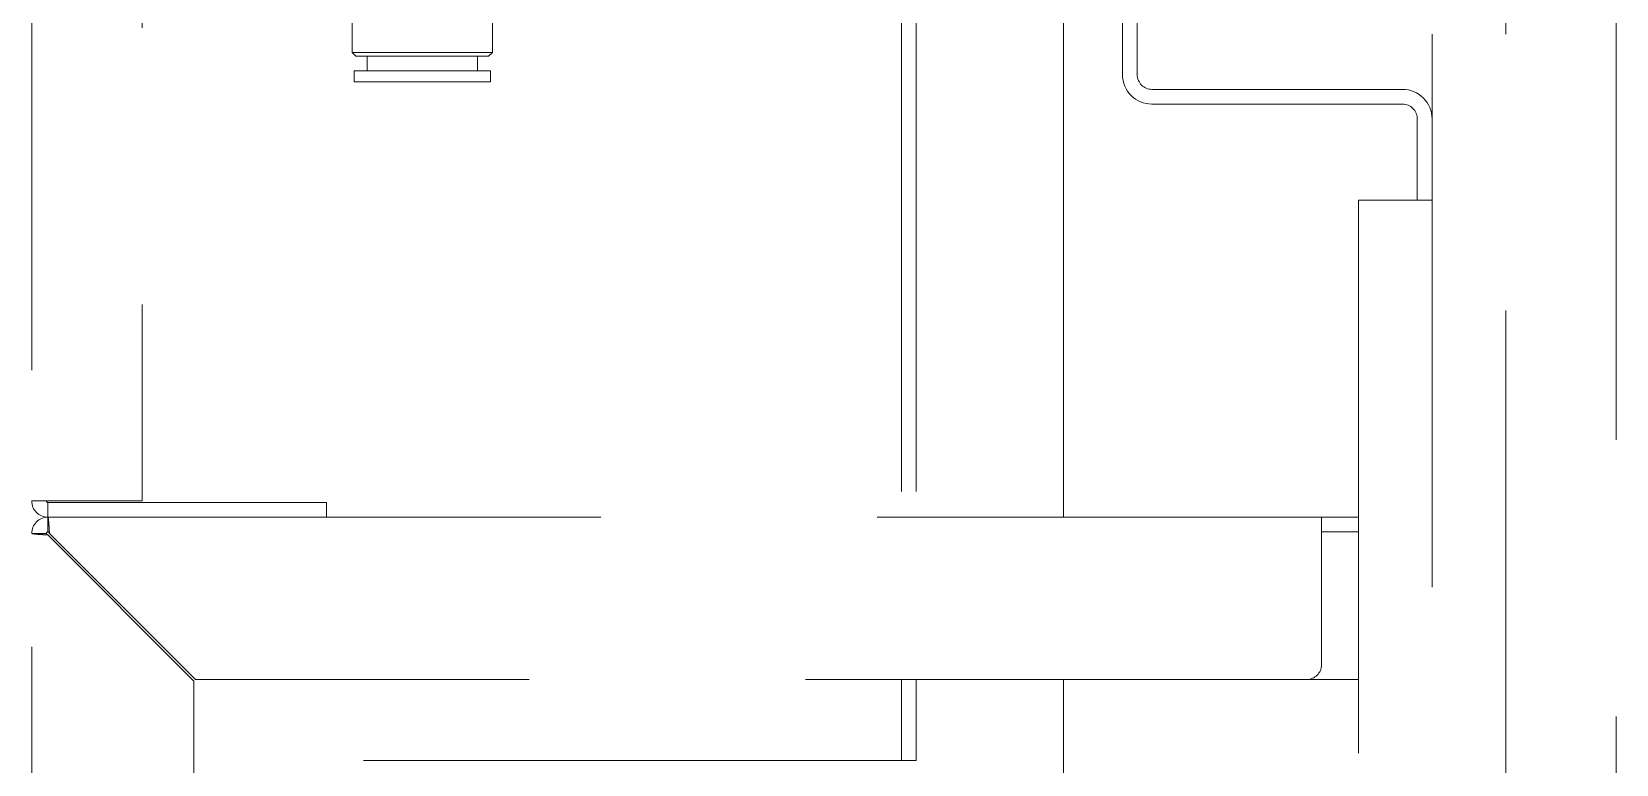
# Model space of a CAD drawing. Header units: inches. Extents: x 16559 to 58559, y 6500 to 36200.
# Drawn here: x 34654.6 to 34869.6, y 23322.7 to 23422 of the extents above; entities that cross this region are included whole.
import ezdxf

# ---------------------------------------------------------------- set-up
doc = ezdxf.new("R2010")
doc.units = ezdxf.units.IN
doc.header["$LTSCALE"] = 300
doc.linetypes.add('NASCOSTA', pattern=[0.375, 0.25, -0.125])
doc.layers.add('MACCHINA', color=40, linetype='Continuous')

# ---------------------------------------------------------------- blocks, each defined once
blk = doc.blocks.new('A$C4fed211f')
at = {"layer": 'MACCHINA', "color": 254, "linetype": 'NASCOSTA', "lineweight": 5}
for p, q in [((-890, 950), (-890, 390)), ((-1090, 266.91), (-1090, 739.52)), ((-1075, 725.83), (-1075, 474.2)), ((-942, 714.52), (-942, 532)), ((-940, 713.36), (-940, 532)), ((-875, 670), (-875, 200)), ((-900, 650), (-900, 200)), ((-950, 472), (-950, 553)), ((-972, 550.5), (-972, 472)), ((-970, 550.5), (-970, 472)), ((-1046.5, 539), (-1046.5, 535)), ((-1027.5, 535), (-1027.5, 539)), ((-1046.5, 535), (-1046, 534.5)), ((-1046.5, 535), (-1027.5, 535)), ((-1028, 534.5), (-1046, 534.5)), ((-1044.5, 534.5), (-1044.5, 532.5)), ((-1029.5, 532.5), (-1029.5, 534.5)), ((-1028, 534.5), (-1027.5, 535)), ((-1046.25, 532.5), (-1046.25, 531)), ((-1027.75, 532.5), (-1046.25, 532.5)), ((-1027.75, 531), (-1027.75, 532.5)), ((-1027.75, 531), (-1046.25, 531)), ((-938, 530), (-904, 530)), ((-938, 528), (-904, 528)), ((-902, 526), (-902, 515)), ((-910, 515), (-910, -983.88)), ((-910, 515), (-900, 515)), ((-1075, 474.2), (-1090, 474.2)), ((-1087.8, 470), (-1087.8, 474)), ((-1087.8, 474), (-1050, 474)), ((-1050, 474), (-1050, 472)), ((-1087.8, 472), (-910, 472)), ((-915, 472), (-915, 452)), ((-1088, 469.8), (-1090, 469.8)), ((-1087.8, 469.59), (-1068, 449.79)), ((-1067.79, 450), (-1087.59, 469.8)), ((-910, 470), (-915, 470)), ((-1068, 449.79), (-1068, 275.28)), ((-910, 450), (-1067.79, 450)), ((-972, 439), (-972, 450)), ((-970, 450), (-970, 439)), ((-950, 435), (-950, 450)), ((-970, 439), (-1068, 439))]:
    blk.add_line(p, q, dxfattribs=at)
for centre, radius, start, end in [((-938, 532), 4, 180, 270), ((-938, 532), 2, 180, 270), ((-904, 526), 4, 0, 90), ((-904, 526), 2, 0, 90), ((-1087.8, 474.2), 2.2, 180, 270), ((-1087.8, 474.2), 0.2, 180, 270), ((-1087.8, 469.8), 2.2, 90, 180), ((-1087.8, 469.8), 0.2, 90, 180), ((-917, 452), 2, 270, 0)]:
    blk.add_arc(centre, radius, start, end, dxfattribs=at)
for points in [[(-1087.59, 469.8), (-1087.61, 470.09), (-1087.64, 470.66), (-1087.69, 471.39), (-1087.75, 471.9), (-1087.78, 471.97), (-1087.8, 472)], [(-1090, 469.8), (-1089.97, 469.78), (-1089.9, 469.75), (-1089.39, 469.69), (-1088.66, 469.64), (-1088.09, 469.61), (-1087.8, 469.59)], [(-1088, 469.8), (-1088, 469.78), (-1087.99, 469.75), (-1087.94, 469.69), (-1087.88, 469.64), (-1087.83, 469.61), (-1087.8, 469.59)], [(-1087.59, 469.8), (-1087.61, 469.83), (-1087.64, 469.88), (-1087.69, 469.94), (-1087.75, 469.99), (-1087.78, 470), (-1087.8, 470)]]:
    blk.add_open_spline(points, degree=3, dxfattribs=at)

msp = doc.modelspace()

# ---------------------------------------------------------------- block references
at = {"layer": 'MACCHINA'}
msp.add_blockref('A$C4fed211f', (35744.563, 22884.213), dxfattribs=at)

doc.saveas('drawing.dxf')
